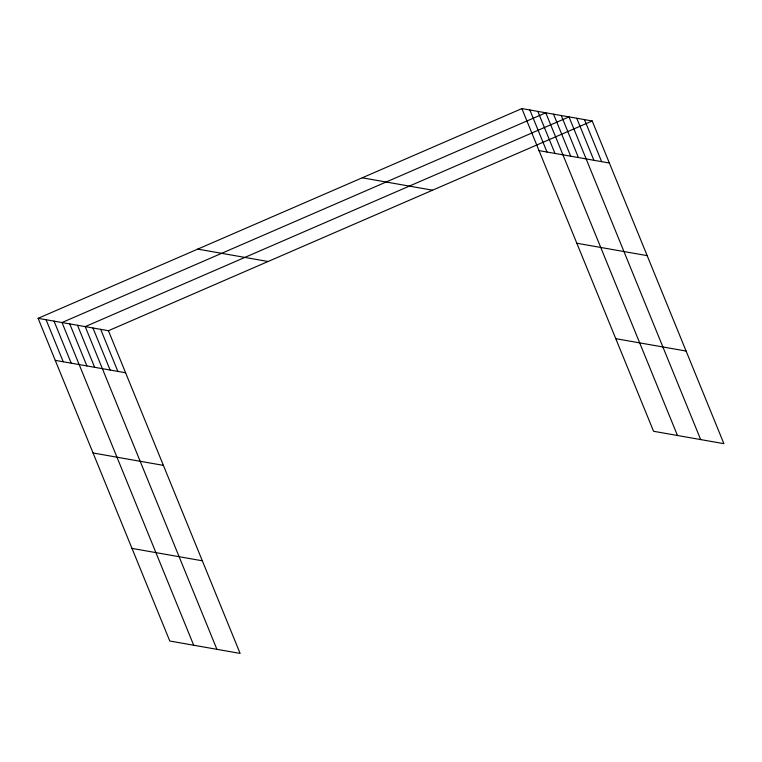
<?xml version="1.0" encoding="UTF-8"?>
<svg xmlns="http://www.w3.org/2000/svg" width="762" height="762" viewBox="0 0 762 762"><rect width="100%" height="100%" fill="white"/><g stroke="black" fill="none" stroke-linecap="round" stroke-linejoin="round"><path stroke-width="1.14" d="M38.1 318.325L108.433 330.718L240.125 653.415L169.793 641.023L38.1 318.325L521.875 108.585L592.207 120.977L723.9 443.675L653.567 431.282L521.875 108.585M108.433 330.718L592.207 120.977M539.029 150.619L609.362 163.011M362.226 177.803L432.568 190.195M576.824 243.24L647.157 255.632M197.749 249.107L268.081 261.499M615.772 338.671L686.105 351.053M55.255 360.359L125.587 372.751M93.05 452.98L163.382 465.372M131.997 548.402L202.33 560.794M584.473 119.615L601.628 161.649M576.739 118.253L593.893 160.287M700.688 439.588L568.995 116.891L85.22 326.622L216.913 649.319M561.261 115.529L578.415 157.563M553.526 114.167L570.681 156.2M677.475 435.502L545.792 112.805L62.017 322.536L193.7 645.233M537.82 111.395L554.974 153.429M529.847 109.995L547.002 152.029M100.698 329.355L117.853 371.389M92.964 327.993L110.119 370.027M77.486 325.26L94.64 367.303M69.752 323.898L86.906 365.931M54.045 321.135L71.199 363.169M46.072 319.726L63.227 361.769"/></g></svg>
